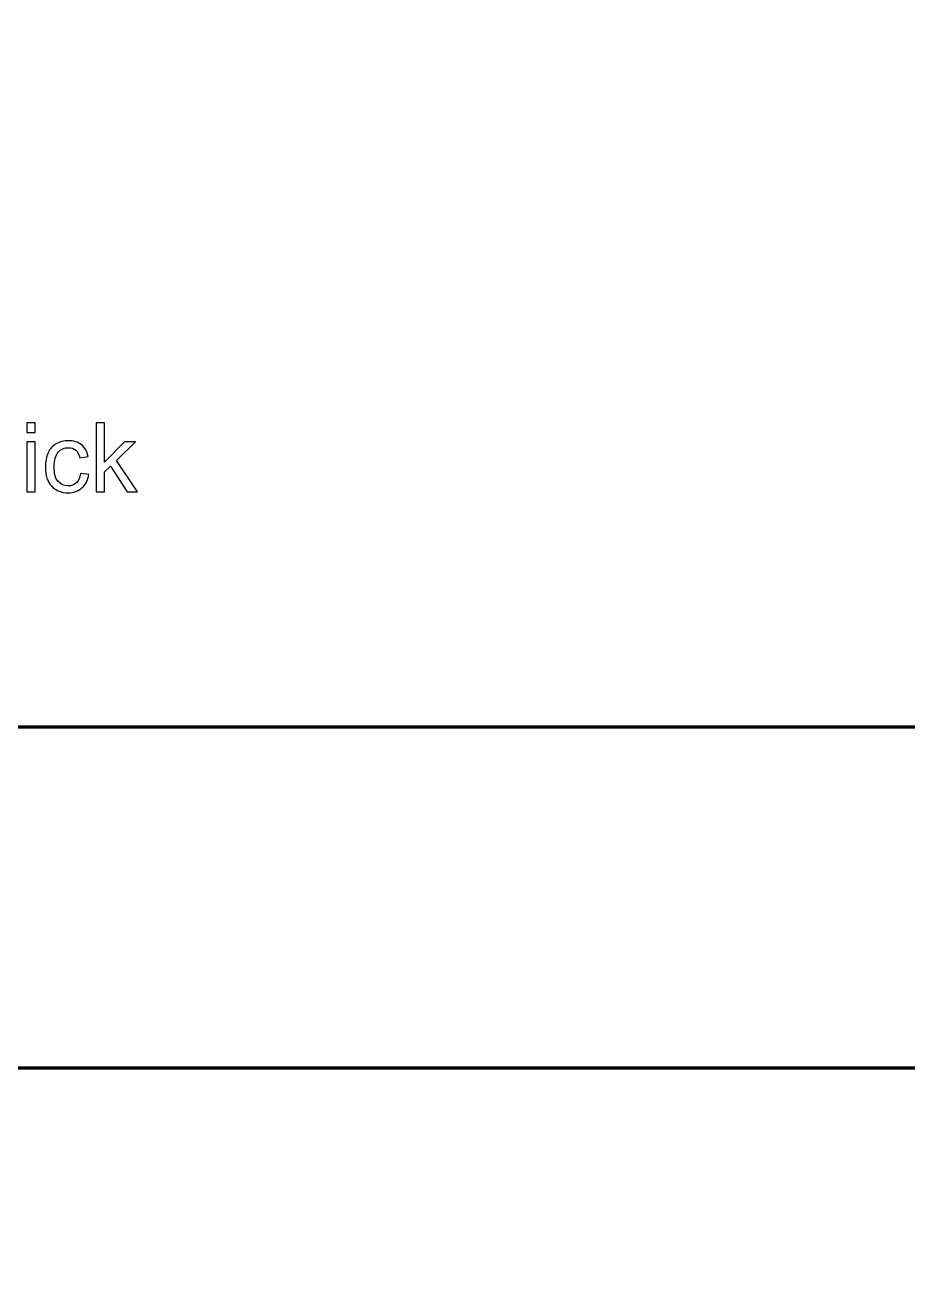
# Model space of a CAD drawing. Header units: centimetres. Extents: x -14.3 to 14.3, y -10 to 9.9.
# Drawn here: x -10.298 to -7.059, y -4.903 to -0.295 of the extents above; entities that cross this region are included whole.
import ezdxf

# ---------------------------------------------------------------- set-up
doc = ezdxf.new("R2010")
doc.units = ezdxf.units.CM
doc.header["$MEASUREMENT"] = 0
doc.layers.add('Layer 1', color=7, linetype='Continuous')

msp = doc.modelspace()

# ---------------------------------------------------------------- linework, layer by layer
at = {"layer": 'Layer 1', "color": 250, "lineweight": 70}
for points, knots in [([(-14.3, -9), (-14.3, -9), (-14.3, 8.9), (-14.3, 8.9), (-14.3, 8.9), (-14.3, 9.45219), (-13.85219, 9.9), (-13.3, 9.9), (-13.3, 9.9), (-13.3, 9.9), (13.3, 9.9), (13.3, 9.9), (13.3, 9.9), (13.85219, 9.9), (14.3, 9.45219), (14.3, 8.9), (14.3, 8.9), (14.3, 8.9), (14.3, -9), (14.3, -9), (14.3, -9), (14.3, -9.55219), (13.85219, -10), (13.3, -10), (13.3, -10), (13.3, -10), (-13.3, -10), (-13.3, -10), (-13.3, -10), (-13.85219, -10), (-14.3, -9.55219), (-14.3, -9)], [0, 0, 0, 0, 0.125, 0.125, 0.125, 0.125, 0.25, 0.25, 0.25, 0.25, 0.375, 0.375, 0.375, 0.375, 0.5, 0.5, 0.5, 0.5, 0.625, 0.625, 0.625, 0.625, 0.75, 0.75, 0.75, 0.75, 0.875, 0.875, 0.875, 0.875, 1, 1, 1, 1]), ([(-13.66664, -2.87082), (-13.66664, -2.87082), (-2.66666, -2.87082), (-2.66666, -2.87082), (-2.66666, -2.87082), (-2.66666, -2.87082), (-2.66666, -4.12082), (-2.66666, -4.12082), (-2.66666, -4.12082), (-2.66666, -4.12082), (-13.66664, -4.12082), (-13.66664, -4.12082), (-13.66664, -4.12082), (-13.66664, -4.12082), (-13.66664, -2.87082), (-13.66664, -2.87082)], [0, 0, 0, 0, 0.25, 0.25, 0.25, 0.25, 0.5, 0.5, 0.5, 0.5, 0.75, 0.75, 0.75, 0.75, 1, 1, 1, 1])]:
    msp.add_open_spline(points, degree=3, knots=knots, dxfattribs=at)
at = {"layer": 'Layer 1', "color": 186}
for points, knots in [([(-10.29176, -1.79014), (-10.29176, -1.79014), (-10.29176, -1.75445), (-10.29176, -1.75445), (-10.29176, -1.75445), (-10.29176, -1.75445), (-10.26071, -1.75445), (-10.26071, -1.75445), (-10.26071, -1.75445), (-10.26071, -1.75445), (-10.26071, -1.79014), (-10.26071, -1.79014), (-10.26071, -1.79014), (-10.26071, -1.79014), (-10.29176, -1.79014), (-10.29176, -1.79014)], [0, 0, 0, 0, 0.25, 0.25, 0.25, 0.25, 0.5, 0.5, 0.5, 0.5, 0.75, 0.75, 0.75, 0.75, 1, 1, 1, 1]), ([(-10.03699, -2.00698), (-10.03699, -2.00698), (-10.03699, -1.75445), (-10.03699, -1.75445), (-10.03699, -1.75445), (-10.03699, -1.75445), (-10.00594, -1.75445), (-10.00594, -1.75445), (-10.00594, -1.75445), (-10.00594, -1.75445), (-10.00594, -1.89844), (-10.00594, -1.89844), (-10.00594, -1.89844), (-10.00594, -1.89844), (-9.93257, -1.82406), (-9.93257, -1.82406), (-9.93257, -1.82406), (-9.93257, -1.82406), (-9.89247, -1.82406), (-9.89247, -1.82406), (-9.89247, -1.82406), (-9.89247, -1.82406), (-9.96238, -1.89191), (-9.96238, -1.89191), (-9.96238, -1.89191), (-9.96238, -1.89191), (-9.88535, -2.00698), (-9.88535, -2.00698), (-9.88535, -2.00698), (-9.88535, -2.00698), (-9.92363, -2.00698), (-9.92363, -2.00698), (-9.92363, -2.00698), (-9.92363, -2.00698), (-9.98407, -1.91343), (-9.98407, -1.91343), (-9.98407, -1.91343), (-9.98407, -1.91343), (-10.00594, -1.93448), (-10.00594, -1.93448), (-10.00594, -1.93448), (-10.00594, -1.93448), (-10.00594, -2.00698), (-10.00594, -2.00698), (-10.00594, -2.00698), (-10.00594, -2.00698), (-10.03699, -2.00698), (-10.03699, -2.00698)], [0, 0, 0, 0, 0.0833333, 0.0833333, 0.0833333, 0.0833333, 0.1666667, 0.1666667, 0.1666667, 0.1666667, 0.25, 0.25, 0.25, 0.25, 0.3333333, 0.3333333, 0.3333333, 0.3333333, 0.4166667, 0.4166667, 0.4166667, 0.4166667, 0.5, 0.5, 0.5, 0.5, 0.5833333, 0.5833333, 0.5833333, 0.5833333, 0.6666667, 0.6666667, 0.6666667, 0.6666667, 0.75, 0.75, 0.75, 0.75, 0.8333333, 0.8333333, 0.8333333, 0.8333333, 0.9166667, 0.9166667, 0.9166667, 0.9166667, 1, 1, 1, 1]), ([(-10.29176, -2.00698), (-10.29176, -2.00698), (-10.29176, -1.82406), (-10.29176, -1.82406), (-10.29176, -1.82406), (-10.29176, -1.82406), (-10.26071, -1.82406), (-10.26071, -1.82406), (-10.26071, -1.82406), (-10.26071, -1.82406), (-10.26071, -2.00698), (-10.26071, -2.00698), (-10.26071, -2.00698), (-10.26071, -2.00698), (-10.29176, -2.00698), (-10.29176, -2.00698)], [0, 0, 0, 0, 0.25, 0.25, 0.25, 0.25, 0.5, 0.5, 0.5, 0.5, 0.75, 0.75, 0.75, 0.75, 1, 1, 1, 1]), ([(-10.09414, -1.93995), (-10.09414, -1.93995), (-10.06368, -1.94395), (-10.06368, -1.94395), (-10.06368, -1.94395), (-10.06698, -1.96494), (-10.0755, -1.9814), (-10.08926, -1.99328), (-10.08926, -1.99328), (-10.10296, -2.00516), (-10.11983, -2.0111), (-10.13982, -2.0111), (-10.13982, -2.0111), (-10.16481, -2.0111), (-10.18498, -2.00292), (-10.20015, -1.98658), (-10.20015, -1.98658), (-10.21538, -1.97023), (-10.22302, -1.94677), (-10.22302, -1.9162), (-10.22302, -1.9162), (-10.22302, -1.89644), (-10.21973, -1.87916), (-10.2132, -1.86434), (-10.2132, -1.86434), (-10.20662, -1.84952), (-10.19668, -1.83841), (-10.18328, -1.831), (-10.18328, -1.831), (-10.16993, -1.82359), (-10.15535, -1.81989), (-10.13965, -1.81989), (-10.13965, -1.81989), (-10.11977, -1.81989), (-10.10349, -1.82495), (-10.09091, -1.835), (-10.09091, -1.835), (-10.07826, -1.84505), (-10.07015, -1.85928), (-10.06656, -1.8778), (-10.06656, -1.8778), (-10.06656, -1.8778), (-10.09673, -1.88245), (-10.09673, -1.88245), (-10.09673, -1.88245), (-10.09961, -1.87016), (-10.10466, -1.86093), (-10.11195, -1.8547), (-10.11195, -1.8547), (-10.11925, -1.84852), (-10.12806, -1.84541), (-10.13841, -1.84541), (-10.13841, -1.84541), (-10.15405, -1.84541), (-10.16675, -1.85099), (-10.17651, -1.86222), (-10.17651, -1.86222), (-10.18627, -1.87339), (-10.19115, -1.89109), (-10.19115, -1.91532), (-10.19115, -1.91532), (-10.19115, -1.93989), (-10.18645, -1.95777), (-10.17698, -1.96894), (-10.17698, -1.96894), (-10.16758, -1.98005), (-10.15529, -1.98564), (-10.14012, -1.98564), (-10.14012, -1.98564), (-10.12795, -1.98564), (-10.11783, -1.98187), (-10.10966, -1.97441), (-10.10966, -1.97441), (-10.10149, -1.96694), (-10.09631, -1.95547), (-10.09414, -1.93995)], [0, 0, 0, 0, 0.0526316, 0.0526316, 0.0526316, 0.0526316, 0.1052632, 0.1052632, 0.1052632, 0.1052632, 0.1578947, 0.1578947, 0.1578947, 0.1578947, 0.2105263, 0.2105263, 0.2105263, 0.2105263, 0.2631579, 0.2631579, 0.2631579, 0.2631579, 0.3157895, 0.3157895, 0.3157895, 0.3157895, 0.3684211, 0.3684211, 0.3684211, 0.3684211, 0.4210526, 0.4210526, 0.4210526, 0.4210526, 0.4736842, 0.4736842, 0.4736842, 0.4736842, 0.5263158, 0.5263158, 0.5263158, 0.5263158, 0.5789474, 0.5789474, 0.5789474, 0.5789474, 0.6315789, 0.6315789, 0.6315789, 0.6315789, 0.6842105, 0.6842105, 0.6842105, 0.6842105, 0.7368421, 0.7368421, 0.7368421, 0.7368421, 0.7894737, 0.7894737, 0.7894737, 0.7894737, 0.8421053, 0.8421053, 0.8421053, 0.8421053, 0.8947368, 0.8947368, 0.8947368, 0.8947368, 0.9473684, 0.9473684, 0.9473684, 0.9473684, 1, 1, 1, 1])]:
    msp.add_open_spline(points, degree=3, knots=knots, dxfattribs=at)

doc.saveas('drawing.dxf')
